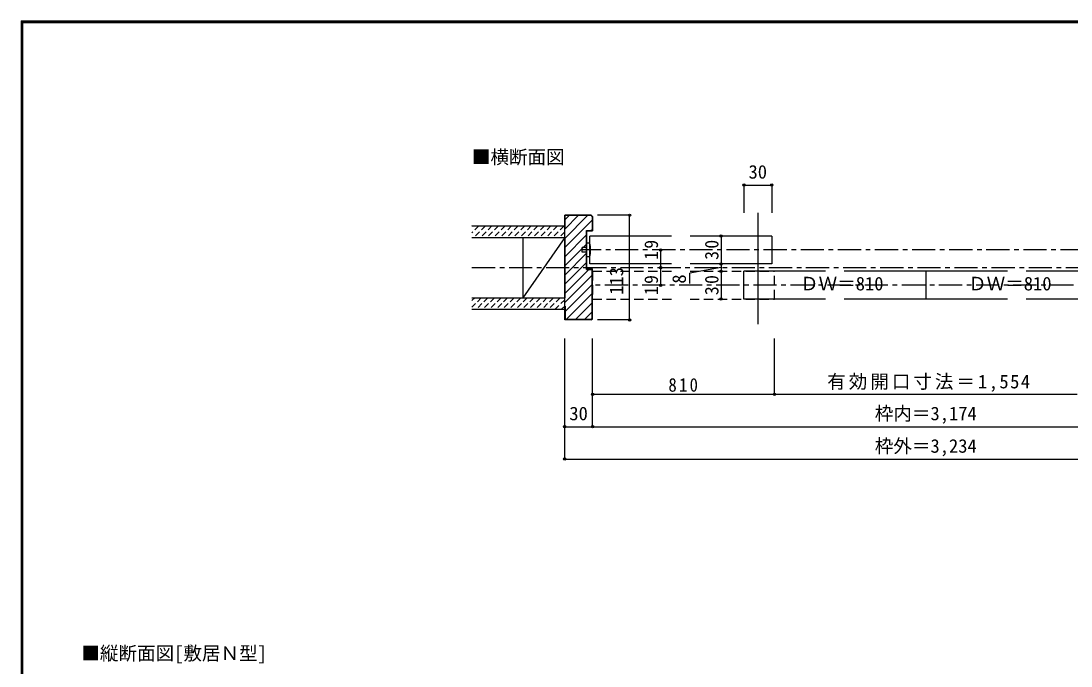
# Model space of a CAD drawing. Units: millimetres, scale not verified. Extents: x -973 to 977, y -718 to 696.
# Drawn here: x -973 to 158, y 0 to 696 of the extents above; entities that cross this region are included whole.
import ezdxf
from ezdxf.enums import TextEntityAlignment as Align

# ---------------------------------------------------------------- set-up
doc = ezdxf.new("R2010")
doc.units = ezdxf.units.MM
doc.header["$LTSCALE"] = 5
doc.header["$PDMODE"] = 32
doc.header["$PDSIZE"] = 2.5
for name, pattern in [('CHAIN1', [8, 5, -1, 1, -1]), ('DASHED1', [1.8, 1.2, -0.6]), ('DASHED2', [3, 2, -1])]:
    doc.linetypes.add(name, pattern=pattern)
for name, color, linetype in [('0-1_通り芯', 4, 'CHAIN1'), ('0-2_柱', 3, 'Continuous'), ('0-3_仕上げ', 7, 'Continuous'), ('0-4_枠', 3, 'Continuous'), ('0-6_扉', 6, 'Continuous'), ('0-7_金物', 7, 'Continuous'), ('0-A_文字', 7, 'Continuous'), ('0-B_寸法', 4, 'Continuous'), ('0-C_ハッチ', 4, 'Continuous'), ('F-1_枠', 6, 'Continuous')]:
    doc.layers.add(name, color=color, linetype=linetype)
doc.styles.add('ＭＳ ゴシック', font='')
doc.styles.get('ＭＳ ゴシック').set_extended_font_data('MS Gothic')

msp = doc.modelspace()

# ---------------------------------------------------------------- linework, layer by layer
at = {"layer": '0-1_通り芯'}
msp.add_line((-487.506, 430), (490.812, 430), dxfattribs=at)
at = {"layer": '0-2_柱'}
for p, q in [((-432.506, 462.5), (-432.506, 397.5)), ((-387.506, 462.5), (-387.506, 397.5))]:
    msp.add_line(p, q, dxfattribs=at)
at = {"layer": '0-2_柱', "color": 7}
msp.add_line((-387.506, 462.5), (-432.506, 397.5), dxfattribs=at)
at = {"layer": '0-3_仕上げ', "color": 2}
for p, q in [((-487.506, 475), (-387.506, 475)), ((-487.506, 462.5), (-387.506, 462.5)), ((-487.506, 397.5), (-387.506, 397.5)), ((-487.506, 385), (-387.506, 385))]:
    msp.add_line(p, q, dxfattribs=at)
at = {"layer": '0-4_枠'}
for p, q in [((-358.92, 486.5), (-387.506, 486.5)), ((-387.506, 373.5), (-387.506, 486.5)), ((-359.127, 486), (-387.006, 486)), ((-387.006, 471.5), (-387.006, 486)), ((-359.127, 486), (-358.006, 484.879)), ((-357.506, 485.086), (-358.92, 486.5)), ((-358.006, 484.879), (-358.006, 470)), ((-357.506, 485.086), (-357.506, 469.5)), ((-387.006, 471.5), (-387.506, 471.5)), ((-364.006, 470), (-358.006, 470)), ((-364.006, 428), (-364.006, 470)), ((-363.506, 469.5), (-357.506, 469.5)), ((-363.506, 428.5), (-363.506, 469.5)), ((-364.006, 428), (-358.006, 428)), ((-363.506, 428.5), (-357.506, 428.5)), ((-358.006, 375.414), (-358.006, 428)), ((-357.506, 374.914), (-357.506, 428.5)), ((-387.006, 388.5), (-387.506, 388.5)), ((-387.006, 388.5), (-387.006, 374)), ((-358.92, 373.5), (-387.506, 373.5)), ((-359.42, 374), (-387.006, 374)), ((-358.006, 375.414), (-359.42, 374)), ((-358.92, 373.5), (-357.506, 374.914))]:
    msp.add_line(p, q, dxfattribs=at)
at = {"layer": '0-6_扉', "color": 3}
msp.add_line((-179.426, 489), (-179.426, 369), dxfattribs=at)
at = {"layer": '0-6_扉'}
for p, q in [((-360.506, 434), (-360.506, 464)), ((-272.466, 464), (-360.506, 464)), ((-164.426, 464), (-252.466, 464)), ((-272.466, 434), (-360.506, 434)), ((-194.426, 396), (-194.426, 426)), ((-106.387, 426), (-194.426, 426)), ((1.653, 426), (-86.387, 426)), ((1.653, 426), (1.653, 396)), ((89.693, 426), (1.653, 426)), ((197.732, 426), (109.693, 426)), ((-106.387, 396), (-194.426, 396)), ((1.653, 396), (-86.387, 396)), ((89.693, 396), (1.653, 396)), ((197.732, 396), (109.693, 396))]:
    msp.add_line(p, q, dxfattribs=at)
at = {"layer": '0-6_扉', "color": 2, "linetype": 'DASHED2'}
for p, q in [((-357.506, 426), (-357.506, 396)), ((-357.506, 426), (-272.466, 426)), ((-252.466, 426), (-161.426, 426)), ((-161.426, 396), (-161.426, 426)), ((-357.506, 396), (-272.466, 396)), ((-252.466, 396), (-161.426, 396))]:
    msp.add_line(p, q, dxfattribs=at)
at = {"layer": '0-6_扉'}
msp.add_lwpolyline([(-164.426, 464), (-164.426, 434), (-252.466, 434)], dxfattribs=at)
at = {"layer": '0-7_金物'}
for p, q in [((-360.506, 456.5), (-363.506, 456.5)), ((-363.506, 441.5), (-363.506, 456.5)), ((-363.506, 451.5), (-368.506, 451.5)), ((-368.506, 446.5), (-368.506, 451.5)), ((-363.506, 446.5), (-368.506, 446.5)), ((-360.506, 441.5), (-363.506, 441.5))]:
    msp.add_line(p, q, dxfattribs=at)
msp.add_arc((-390.957, 449), 31.361, 346.16371, 13.83632, dxfattribs=at)
at = {"layer": '0-B_寸法'}
for p, q in [((-194.426, 519), (-194.426, 489)), ((-194.426, 519), (-164.426, 519)), ((-164.426, 519), (-164.426, 489)), ((-317.519, 486.5), (-352.041, 486.5)), ((-317.519, 373.5), (-317.519, 486.5)), ((-219.063, 464), (-219.063, 434)), ((-284.236, 449), (-284.236, 430)), ((-284.236, 430), (-284.236, 411)), ((-219.063, 430), (-252.519, 423.9)), ((-219.063, 434), (-219.063, 396)), ((-252.519, 412.856), (-252.519, 423.9)), ((-317.519, 373.5), (-352.041, 373.5)), ((-387.506, 223.5), (-387.506, 353.5)), ((-357.506, 258.5), (-357.506, 353.5)), ((-161.426, 293.5), (-161.426, 353.5)), ((-357.506, 293.5), (-161.426, 293.5)), ((-161.426, 293.5), (164.732, 293.5)), ((-387.506, 258.5), (390.812, 258.5)), ((-387.506, 223.5), (390.812, 223.5))]:
    msp.add_line(p, q, dxfattribs=at)
at = {"layer": '0-B_寸法', "linetype": 'CHAIN1'}
for p, q in [((371.812, 449), (-368.506, 449)), ((360.812, 411), (-357.506, 411))]:
    msp.add_line(p, q, dxfattribs=at)
at = {"layer": '0-B_寸法', "color": 7}
for p in [(-194.426, 519), (-164.426, 519), (-317.519, 486.5), (-219.063, 464), (-284.236, 449), (-284.236, 430), (-219.063, 434), (-219.063, 434), (-219.063, 426), (-284.236, 411), (-219.063, 396), (-317.519, 373.5), (-357.506, 293.5), (-161.426, 293.5), (-387.506, 258.5), (-357.506, 258.5), (-387.506, 223.5)]:
    msp.add_point(p, dxfattribs=at)
at = {"layer": '0-C_ハッチ'}
for p, q in [((-387.506, 461.518), (-363.024, 486)), ((-387.506, 451.619), (-358.006, 481.119)), ((-387.006, 471.918), (-372.923, 486)), ((-387.006, 481.817), (-382.823, 486)), ((-387.506, 471.418), (-387.423, 471.5)), ((-387.506, 441.719), (-364.006, 465.219)), ((-359.225, 470), (-358.006, 471.219)), ((-387.506, 431.82), (-364.006, 455.32)), ((-387.506, 421.92), (-364.006, 445.42)), ((-387.506, 412.021), (-364.006, 435.521)), ((-387.506, 402.121), (-361.627, 428)), ((-387.506, 392.222), (-358.006, 421.722)), ((-387.006, 382.822), (-358.006, 411.822)), ((-385.929, 374), (-358.006, 401.923)), ((-376.029, 374), (-358.006, 392.023)), ((-366.13, 374), (-358.006, 382.124))]:
    msp.add_line(p, q, dxfattribs=at)
at = {"layer": '0-C_ハッチ', "linetype": 'DASHED1'}
for p, q in [((-487.108, 475), (-487.506, 474.602)), ((-480.037, 475), (-487.506, 467.531)), ((-472.966, 475), (-485.466, 462.5)), ((-465.895, 475), (-478.395, 462.5)), ((-458.824, 475), (-471.324, 462.5)), ((-451.753, 475), (-464.253, 462.5)), ((-444.682, 475), (-457.182, 462.5)), ((-437.611, 475), (-450.111, 462.5)), ((-430.539, 475), (-443.039, 462.5)), ((-423.468, 475), (-435.968, 462.5)), ((-416.397, 475), (-428.897, 462.5)), ((-409.326, 475), (-421.826, 462.5)), ((-402.255, 475), (-414.755, 462.5)), ((-395.184, 475), (-407.684, 462.5)), ((-388.113, 475), (-400.613, 462.5)), ((-387.506, 468.536), (-393.542, 462.5)), ((-484.4, 397.5), (-487.506, 394.394)), ((-477.329, 397.5), (-487.506, 387.323)), ((-470.258, 397.5), (-482.758, 385)), ((-463.187, 397.5), (-475.687, 385)), ((-456.116, 397.5), (-468.616, 385)), ((-449.045, 397.5), (-461.545, 385)), ((-441.973, 397.5), (-454.473, 385)), ((-434.902, 397.5), (-447.402, 385)), ((-427.831, 397.5), (-440.331, 385)), ((-420.76, 397.5), (-433.26, 385)), ((-413.689, 397.5), (-426.189, 385)), ((-406.618, 397.5), (-419.118, 385)), ((-399.547, 397.5), (-412.047, 385)), ((-392.476, 397.5), (-404.976, 385)), ((-387.506, 395.399), (-397.905, 385)), ((-387.506, 388.328), (-390.834, 385))]:
    msp.add_line(p, q, dxfattribs=at)
at = {"layer": 'F-1_枠'}
for p, q in [((-973.347, 695.833), (-973.347, -700.833)), ((-973.347, 695.833), (976.653, 695.833)), ((-973.347, 695), (976.653, 695)), ((-973.347, 694.167), (976.653, 694.167)), ((-972.514, 695.833), (-972.514, -700.833)), ((-971.68, 695.833), (-971.68, -700.833))]:
    msp.add_line(p, q, dxfattribs=at)

# ---------------------------------------------------------------- texts
at = {"layer": '0-A_文字', "style": 'ＭＳ ゴシック'}
for s, p in [('■横断面図', (-487.506, 537.5)), ('■縦断面図[敷居Ｎ型]', (-908.333, 2.5))]:
    msp.add_text(s, height=14.66, dxfattribs=at).set_placement(p, align=Align.BOTTOM_LEFT)
at = {"layer": '0-B_寸法', "color": 7, "style": 'ＭＳ ゴシック'}
for s, p in [('30', (-189.426, 521.5)), ('ＤＷ＝810', (-133.887, 401)), ('ＤＷ＝810', (47.193, 401)), ('30', (-382.506, 261)), ('枠内＝3,174', (-53.347, 261)), ('枠外＝3,234', (-53.347, 226))]:
    msp.add_text(s, height=14.66, dxfattribs=at).set_placement(p, align=Align.BOTTOM_LEFT)
for s, p in [('113', (-320.019, 400.642)), ('8', (-252.519, 412.688))]:
    msp.add_text(s, height=14.66, rotation=90, dxfattribs=at).set_placement(p, align=Align.BOTTOM_LEFT)
at = {"layer": '0-B_寸法', "color": 7, "char_height": 14.66, "attachment_point": 7, "rotation": 90, "style": 'ＭＳ ゴシック'}
for s, insert in [('\\T1.27;\\W0.95;19', (-286.736, 438.375)), ('\\T1.27;\\W0.95;30', (-221.563, 438.375)), ('\\T1.27;\\W0.95;19', (-286.736, 400.375)), ('\\T1.27;\\W0.95;30', (-221.563, 400.375))]:
    msp.add_mtext(s, dxfattribs=dict(at, insert=insert))
at = {"layer": '0-B_寸法', "color": 7, "char_height": 14.66, "attachment_point": 7, "style": 'ＭＳ ゴシック'}
for s, insert in [('\\T1.27;\\W0.9;810', (-275.716, 296)), ('\\T1.16;有効開口寸法＝1,554', (-104.597, 296))]:
    msp.add_mtext(s, dxfattribs=dict(at, insert=insert))

doc.saveas('drawing.dxf')
